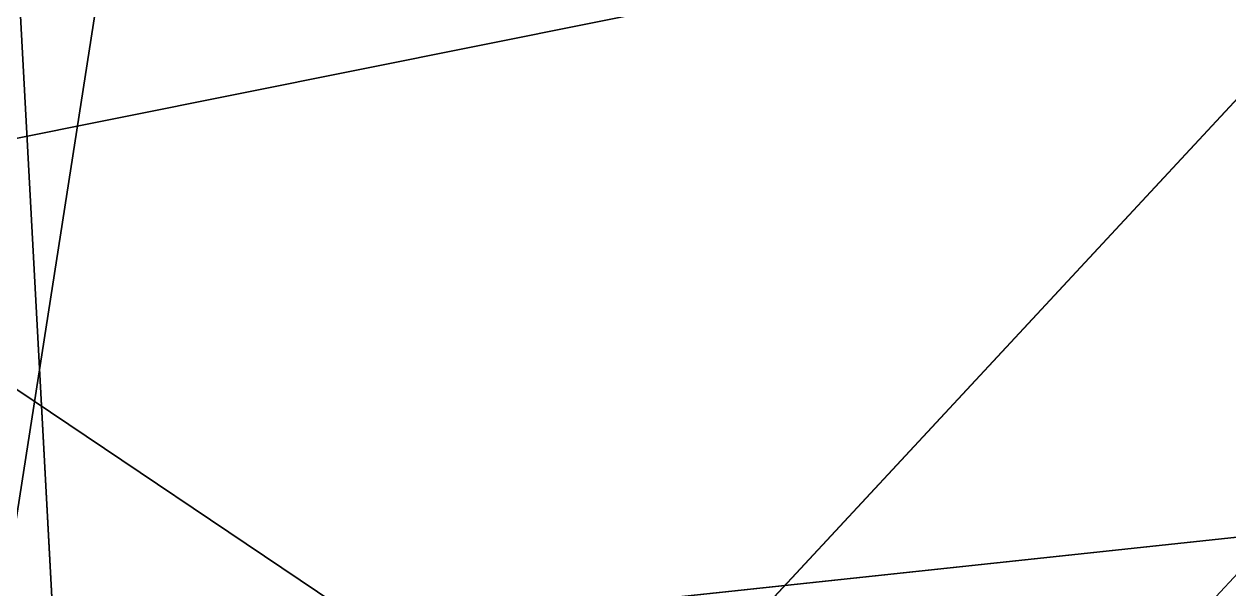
# Model space of a CAD drawing. Header units: metres. Extents: x 503497 to 504361, y 6966567 to 6966857.
# Drawn here: x 504125.1759 to 504125.4973, y 6966701.3717 to 6966701.5222 of the extents above; entities that cross this region are included whole.
import ezdxf

# ---------------------------------------------------------------- set-up
doc = ezdxf.new("R2010")
doc.units = ezdxf.units.M

msp = doc.modelspace()

# ---------------------------------------------------------------- linework, layer by layer
at = {"layer": 'SHADOW_APPROVED_20260621T090000'}
for points in [[(504149.5371, 6966727.3537), (504149.9912, 6966730.2649), (504086.0048, 6966661.4504), (504085.5507, 6966658.5392), (504149.5371, 6966727.3537)], [(504158.3042, 6966725.9861), (504149.5371, 6966727.3537), (504085.5507, 6966658.5392), (504094.3178, 6966657.1716), (504158.3042, 6966725.9861)], [(504126.6349, 6966702.5968), (504125.8564, 6966702.7697), (504067.3401, 6966639.8381), (504068.1186, 6966639.6652), (504126.6349, 6966702.5968)], [(504126.4679, 6966701.5261), (504126.6349, 6966702.5968), (504068.1186, 6966639.6652), (504067.9516, 6966638.5945), (504126.4679, 6966701.5261)]]:
    msp.add_lwpolyline(points, close=True, dxfattribs=at)
at = {"layer": 'SHADOW_APPROVED_20260621T120000'}
for points in [[(504125.0625, 6966703.6133), (504124.9683, 6966704.1079), (504127.5893, 6966655.4351), (504127.6835, 6966654.9405), (504125.0625, 6966703.6133)], [(504125.4218, 6966703.0603), (504125.0625, 6966703.6133), (504127.6835, 6966654.9405), (504128.0428, 6966654.3875), (504125.4218, 6966703.0603)]]:
    msp.add_lwpolyline(points, close=True, dxfattribs=at)
at = {"layer": 'SHADOW_APPROVED_20260621T160000'}
for points in [[(504124.1841, 6966701.6081), (504124.6865, 6966701.7525), (504292.9427, 6966588.6527), (504292.4403, 6966588.5083), (504124.1841, 6966701.6081)], [(504124.6865, 6966701.7525), (504126.4679, 6966701.5261), (504294.7241, 6966588.4263), (504292.9427, 6966588.6527), (504124.6865, 6966701.7525)]]:
    msp.add_lwpolyline(points, close=True, dxfattribs=at)
at = {"layer": 'SHADOW_APPROVED_20261221T090000'}
for points in [[(504106.9225, 6966712.3823), (504110.9881, 6966711.7481), (504110.808, 6966710.5936), (504121.1143, 6966708.986), (504120.2192, 6966703.2472), (504125.3389, 6966702.4486), (504123.7155, 6966692.0419), (504104.2239, 6966695.0824), (504106.9225, 6966712.3823)], [(504158.2689, 6966700.4901), (504156.6455, 6966690.0834), (504123.7155, 6966692.0419), (504125.3389, 6966702.4486), (504158.2689, 6966700.4901)]]:
    msp.add_lwpolyline(points, close=True, dxfattribs=at)
at = {"layer": 'SHADOW_APPROVED_20261221T150000'}
for points in [[(504123.6735, 6966701.1907), (504124.1841, 6966701.6081), (504161.878, 6966705.6284), (504161.3674, 6966705.211), (504123.6735, 6966701.1907)], [(504123.3955, 6966700.6171), (504123.6735, 6966701.1907), (504161.3674, 6966705.211), (504161.0894, 6966704.6374), (504123.3955, 6966700.6171)]]:
    msp.add_lwpolyline(points, close=True, dxfattribs=at)
at = {"layer": 'SHADOW_APPROVED_20261221T160000'}
for points in [[(504123.6735, 6966701.1907), (504124.1841, 6966701.6081), (504183.7459, 6966713.5599), (504183.2353, 6966713.1425), (504123.6735, 6966701.1907)], [(504123.3955, 6966700.6171), (504123.6735, 6966701.1907), (504183.2353, 6966713.1425), (504182.9573, 6966712.5689), (504123.3955, 6966700.6171)]]:
    msp.add_lwpolyline(points, close=True, dxfattribs=at)
at = {"layer": 'SHADOW_COMPARATOR_RL48_20260621T090000'}
for points in [[(504149.5371, 6966727.3537), (504149.9912, 6966730.2649), (504113.5035, 6966691.0241), (504113.0494, 6966688.1129), (504149.5371, 6966727.3537)], [(504158.3042, 6966725.9861), (504149.5371, 6966727.3537), (504113.0494, 6966688.1129), (504121.8165, 6966686.7453), (504158.3042, 6966725.9861)], [(504126.6349, 6966702.5968), (504125.8564, 6966702.7697), (504089.3687, 6966663.5289), (504090.1472, 6966663.356), (504126.6349, 6966702.5968)], [(504126.4679, 6966701.5261), (504126.6349, 6966702.5968), (504090.1472, 6966663.356), (504089.9802, 6966662.2853), (504126.4679, 6966701.5261)]]:
    msp.add_lwpolyline(points, close=True, dxfattribs=at)
at = {"layer": 'SHADOW_COMPARATOR_RL48_20260621T120000'}
for points in [[(504125.0625, 6966703.6133), (504124.9683, 6966704.1079), (504126.6026, 6966673.7581), (504126.6968, 6966673.2635), (504125.0625, 6966703.6133)], [(504125.4218, 6966703.0603), (504125.0625, 6966703.6133), (504126.6968, 6966673.2635), (504127.0561, 6966672.7105), (504125.4218, 6966703.0603)]]:
    msp.add_lwpolyline(points, close=True, dxfattribs=at)
at = {"layer": 'SHADOW_COMPARATOR_RL48_20260621T160000'}
for points in [[(504124.1841, 6966701.6081), (504124.6865, 6966701.7525), (504229.6022, 6966631.2295), (504229.0998, 6966631.0851), (504124.1841, 6966701.6081)], [(504124.6865, 6966701.7525), (504126.4679, 6966701.5261), (504231.3836, 6966631.0031), (504229.6022, 6966631.2295), (504124.6865, 6966701.7525)]]:
    msp.add_lwpolyline(points, close=True, dxfattribs=at)
at = {"layer": 'SHADOW_COMPARATOR_RL48_20261221T150000'}
for points in [[(504123.6735, 6966701.1907), (504124.1841, 6966701.6081), (504147.688, 6966704.115), (504147.1774, 6966703.6976), (504123.6735, 6966701.1907)], [(504123.3955, 6966700.6171), (504123.6735, 6966701.1907), (504147.1774, 6966703.6976), (504146.8994, 6966703.124), (504123.3955, 6966700.6171)]]:
    msp.add_lwpolyline(points, close=True, dxfattribs=at)
at = {"layer": 'SHADOW_COMPARATOR_RL48_20261221T160000'}
for points in [[(504123.6735, 6966701.1907), (504124.1841, 6966701.6081), (504161.3237, 6966709.0606), (504160.8131, 6966708.6432), (504123.6735, 6966701.1907)], [(504123.3955, 6966700.6171), (504123.6735, 6966701.1907), (504160.8131, 6966708.6432), (504160.5351, 6966708.0696), (504123.3955, 6966700.6171)]]:
    msp.add_lwpolyline(points, close=True, dxfattribs=at)

doc.saveas('drawing.dxf')
